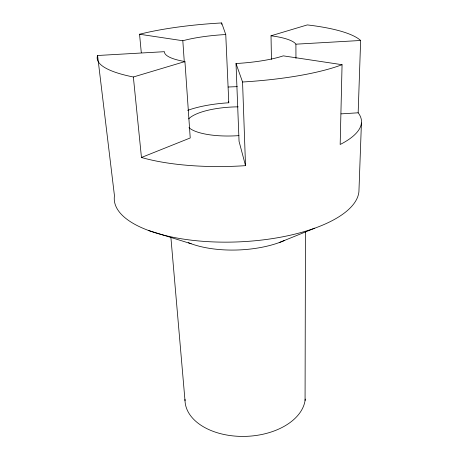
<?xml version="1.0" encoding="UTF-8"?>
<svg xmlns="http://www.w3.org/2000/svg" width="459" height="459" viewBox="0 0 459 459"><rect width="100%" height="100%" fill="white"/><g stroke="black" fill="none" stroke-linecap="round" stroke-linejoin="round"><path stroke-width="0.69" d="M305.069 400.518L305.459 231.583M361.428 122.978L358.927 191.535A122.473 47.73 -2.4 0 1 230.871 242.111A122.473 47.73 -2.4 0 1 114.457 195.735L97.572 55.499A133.638 30.013 -2.4 0 0 133.362 76.997L141.458 157.477A127.809 39.715 -2.4 0 0 245.525 165.659L239.053 141.349L236.018 63.531A66.211 14.734 -2.4 0 0 283.283 55.855L342.064 64.696L340.171 144.482A127.809 39.715 -2.4 0 0 358.163 112.794L360.636 40.484A133.638 30.013 -2.4 0 0 307.312 24.912L271.022 35.779L271.447 59.377M279.227 242.57L314.782 228.175M141.458 157.477L190.227 137.964L184.937 61.558A66.211 14.734 -2.4 0 1 164.385 51.689L97.572 55.499M133.362 76.997L184.937 61.558M341.06 113.872L358.163 112.794M271.022 35.779A66.211 14.734 -2.4 0 1 295.906 44.179L360.636 40.484M141.297 52.71L139.553 34.236L182.82 40.742A66.211 14.734 -2.4 0 1 225.759 34.534L228.789 102.776A63.371 19.53 -2.4 0 0 187.662 110.372M148.808 230.584L191.185 243.758M139.553 34.236A133.638 30.013 -2.4 0 1 221.663 22.95L225.759 34.534M236.018 63.531L242.553 82.006L245.525 165.659M228.427 101.428L228.789 102.776M170.874 237.171L185.017 400.747M182.82 40.742L184.3 62.057M221.663 22.95L221.726 24.379M295.906 44.179L295.957 58.396M228.123 87.026A127.809 39.715 -2.4 0 1 237.269 86.659M342.064 64.696A133.638 30.013 -2.4 0 1 242.553 82.006M238.978 135.612A47.019 14.47 -2.4 0 1 188.97 127.671M188.678 118.87A47.019 14.47 -2.4 0 1 238.164 106.844M284.706 240.39A68.098 28.871 -2.4 0 1 188.385 242.673M305.246 399.089A60.209 38.051 -2.4 0 1 242.977 436.417A60.209 38.051 -2.4 0 1 185.006 399.33"/></g></svg>
